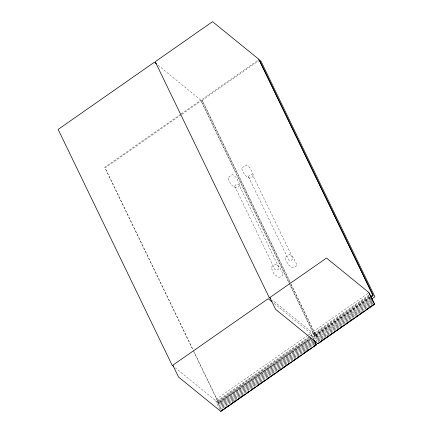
<?xml version="1.0" encoding="UTF-8"?>
<svg xmlns="http://www.w3.org/2000/svg" width="433" height="433" viewBox="0 0 433 433"><rect width="100%" height="100%" fill="white"/><g stroke="black" fill="none" stroke-linecap="round" stroke-linejoin="round"><path stroke-width="0.32" stroke-dasharray="2.17 1.62" d="M234.783 186.347C235 184.658 237.733 183.348 238.956 184.729L278.998 267.572C279.404 269.45 276.151 271.02 274.917 269.559L234.789 186.379M282.982 274.338L282.608 275.42L281.293 276.611L279.518 277.228L277.964 277.023L274.105 273.883L271.004 267.35L275.832 264.065L279.631 267.199L282.949 274.1M314.45 334.574L314.856 335.028L369.685 296.789M314.466 335.672L200.484 99.817L158.056 65.269M316.068 337.908L316.48 338.39L371.308 300.15M314.466 335.683L311.668 337.643M316.577 337.464L201.724 99.617L258.75 59.765M311.446 335.905L311.1 335.364L309.958 336.149M311.987 337.026L311.608 336.495M314.455 334.52L369.858 295.874M180.561 114.29L104.645 167.322L192.809 349.702M181.113 113.906L200.501 100.386L201.221 100.889L314.97 336.187L312.718 337.848M181.411 114.631L105.143 167.907L218.952 403.323L220.467 404.492M181.963 114.247L201.296 100.765L202.812 101.934M259.54 60.144L202.227 100.202L290.153 282.089M307.879 335.304L215.255 399.903L220.018 409.867M308.437 334.92L310.656 333.372L311.051 333.643L313.887 339.494M367.796 293.525L312.339 332.198L316.815 341.577M309.406 336.533L216.857 401.077L216.971 401.456L217.231 401.608L310.337 336.679M369.317 294.754L313.936 333.372L314.049 333.751L314.315 333.908L369.143 295.669M310.504 337.269L217.398 402.197L217.512 402.576L217.772 402.728L310.326 338.184M311.116 338.027L218.275 402.76L175.3 367.828M369.928 297.016L315.359 335.055L272.384 300.129M311.598 338L217.94 403.318L218.053 403.697L218.319 403.848L310.867 339.304M370.399 296.995L315.018 335.613L315.137 335.992L315.397 336.149L370.226 297.909M310.504 339.391L219.071 403.139L218.394 402.62L193.102 350.313M370.415 297.606L316.193 335.423L315.473 334.92M312.696 338.736L218.481 404.438L218.595 404.817L218.86 404.969L311.966 340.04M370.94 298.115L315.56 336.739L315.679 337.112L315.938 337.269L370.767 299.03M313.265 339.775L219.022 405.559L219.136 405.938L219.401 406.094L312.507 341.161M313.817 339.391L371.482 299.235M313.779 340.977L219.563 406.679L219.677 407.058L219.942 407.215L314.158 341.507M372.028 300.356L316.642 338.979L316.761 339.358L317.021 339.51L371.85 301.271M314.32 342.097L220.105 407.799L220.224 408.178L220.484 408.335L314.142 343.017M372.569 301.476L317.189 340.1L317.302 340.479L317.562 340.63L372.391 302.391M314.861 343.217L220.646 408.925L220.765 409.299L221.025 409.456L314.683 344.138M373.111 302.597L317.73 341.22L317.844 341.599L318.103 341.751L372.932 303.511M233.382 401.543L235.601 399.995M238.924 397.678L240.586 396.514M258.322 384.147L261.646 381.83M279.935 369.073L281.044 368.304M286.029 364.824L287.139 364.05M305.979 350.909L307.647 349.75M321.595 340.024L323.808 338.476M327.132 336.16L329.345 334.617M348.175 321.481L349.285 320.712M369.219 306.808L370.329 306.034M317.546 336.787L316.047 335.651L290.446 282.695M274.024 303.349L310.499 333.031L313.638 339.494M248.564 176.962L288.67 259.968C289.91 261.435 293.157 259.865 292.751 257.976L252.704 175.138C251.465 173.676 248.45 175.246 248.558 176.935M296.697 264.449L293.385 257.608L289.585 254.474L284.757 257.759L287.88 264.33L291.718 267.432L293.271 267.637L295.046 267.015L296.361 265.83L296.729 264.687M253.392 174.867L250.079 168.026L246.28 164.892L241.452 168.177L244.569 174.748L248.412 177.849L249.965 178.055L251.741 177.433L253.078 176.215L253.397 174.927M239.638 184.458L236.326 177.617L232.526 174.483L227.693 177.779L230.816 184.339L234.659 187.44L236.212 187.646L237.988 187.024L239.325 185.806L239.644 184.518"/><path stroke-width="0.65" d="M316.171 344.803L313.92 340.078M316.133 344.847L220.76 411.35L178.488 376.991L172.854 365.171L268.184 298.689L271.94 301.655M371.027 296.248L372.721 294.981L258.734 59.191L212.533 21.666L155.214 61.724L269.202 297.514L270.814 298.846M370.967 297.222L373.224 295.609L259.486 60.295L258.75 59.765M371.519 299.149L374.87 296.773L261.056 61.307L259.54 60.144M223.228 409.418L221.534 410.587M225.447 407.87L228.77 405.548M230.989 404.005L233.203 402.457M235.974 400.525L238.745 398.593M240.964 397.045L244.288 394.728M246.507 393.18L248.721 391.638M251.492 389.705L254.821 387.383M256.482 386.225L258.696 384.677M262.025 382.361L264.796 380.428M267.009 378.88L270.338 376.564M272 375.406L274.771 373.473M276.985 371.925L280.313 369.609M282.527 368.061L285.856 365.739M287.517 364.581L290.289 362.648M292.502 361.106L295.831 358.784M298.045 357.236L300.264 355.693M303.035 353.761L306.358 351.439M308.02 350.281L310.239 348.733M313.562 346.416L315.781 344.868M319.202 342.487L321.968 340.555M324.739 338.622L327.51 336.69M329.724 335.147L333.047 332.831M334.709 331.673L337.475 329.74M338.584 328.966L343.017 325.876M345.231 324.333L347.445 322.785M350.216 320.858L353.539 318.536M355.201 317.378L357.414 315.836M360.186 313.903L363.509 311.587M365.723 310.044L369.046 307.722M370.708 306.564L373.473 304.637M368.905 292.751L374.669 304.155L318.082 343.629L317.67 343.342M156.486 63.992L154.283 62.287L58.136 129.429L172.118 365.219L173.73 366.551M220.586 411.047L221.003 411.334L316.399 344.803L314.731 341.242M269.9 297.514L275.567 309.286L317.838 343.645L374.426 304.155L368.748 292.405L326.509 258.052L269.9 297.503"/></g></svg>
